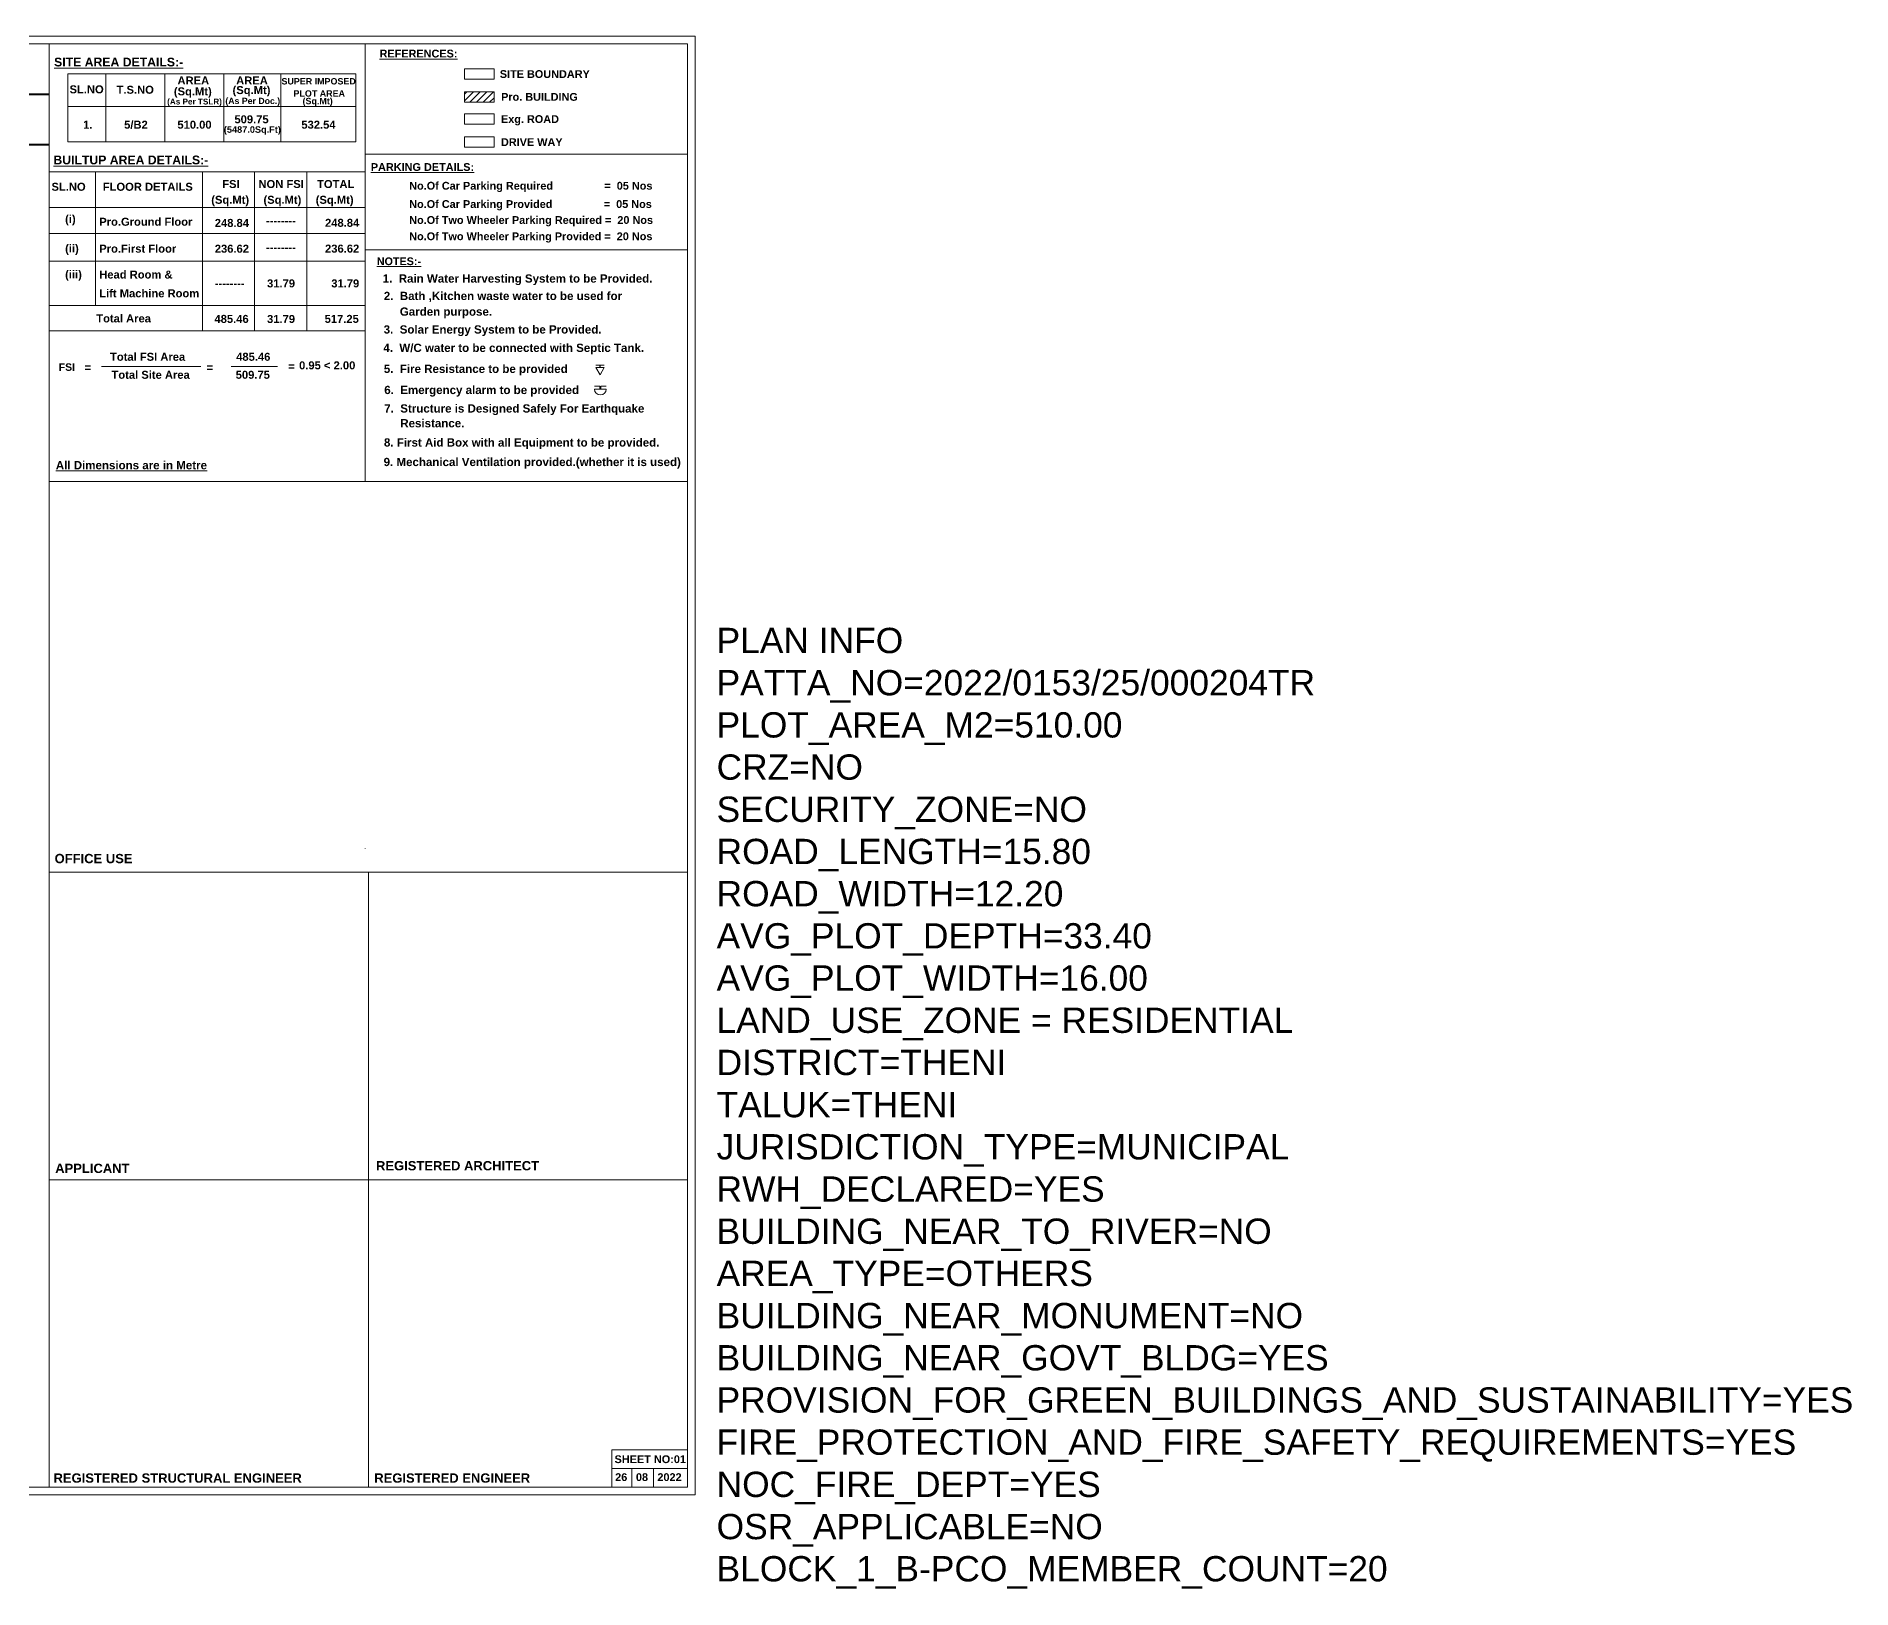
# Model space of a CAD drawing. Header units: metres. Extents: x -1558670 to -1556515, y 43632 to 45317.
# Drawn here: x -1558115.5 to -1558043.8, y 43959.8 to 44021.2 of the extents above; entities that cross this region are included whole.
import ezdxf
from ezdxf.enums import TextEntityAlignment as Align

# ---------------------------------------------------------------- set-up
doc = ezdxf.new("R2010")
doc.units = ezdxf.units.M
doc.header["$LTSCALE"] = 750
doc.header["$MEASUREMENT"] = 0
doc.layers.get('0').update_dxf_attribs({"lineweight": 5})
doc.layers.add('PLAN_INFO', color=1, linetype='Continuous', plot=False)
doc.styles.add('Ar Bold', font='arialbd.ttf', dxfattribs={"height": 0.5})
doc.styles.get("Standard").update_dxf_attribs({"font": 'arial.ttf'})

# ---------------------------------------------------------------- blocks, each defined once
blk = doc.blocks.new('FGHYQ')
at = {"color": 6}
for p, q in [((8365.084, -8700.915), (8380.884, -8700.915)), ((8365.084, -8700.915), (8365.084, -8704.643)), ((8367.172, -8700.915), (8367.172, -8704.643)), ((8370.403, -8700.915), (8370.403, -8704.643)), ((8373.653, -8700.915), (8373.653, -8704.643)), ((8376.779, -8700.915), (8376.779, -8704.643)), ((8380.884, -8700.915), (8380.884, -8704.643)), ((8365.084, -8702.713), (8380.884, -8702.713)), ((8365.084, -8704.643), (8380.884, -8704.643)), ((8364.065, -8706.3), (8381.407, -8706.3)), ((8364.065, -8706.3), (8364.065, -8715.019)), ((8366.603, -8706.3), (8366.603, -8708.249)), ((8372.47, -8706.3), (8372.47, -8708.249)), ((8375.336, -8706.3), (8375.336, -8708.249)), ((8378.202, -8706.3), (8378.202, -8708.249)), ((8364.065, -8708.249), (8381.407, -8708.249)), ((8366.603, -8708.249), (8366.603, -8713.633)), ((8372.47, -8708.249), (8372.47, -8715.019)), ((8375.336, -8708.249), (8375.336, -8715.019)), ((8378.202, -8708.249), (8378.202, -8715.019)), ((8364.065, -8709.687), (8381.407, -8709.687)), ((8364.065, -8711.195), (8381.407, -8711.195)), ((8364.065, -8713.633), (8381.407, -8713.633)), ((8364.065, -8715.019), (8381.407, -8715.019))]:
    blk.add_line(p, q, dxfattribs=at)
for p, q in [((8366.932, -8716.979), (8372.393, -8716.979)), ((8374.049, -8716.979), (8376.586, -8716.979))]:
    blk.add_line(p, q)
at = {"style": 'Ar Bold'}
for s, height, p in [('%%USITE AREA DETAILS:-', 0.48024, (8364.334, -8700.513)), ('AREA', 0.4391, (8371.103, -8701.504)), ('AREA', 0.4391, (8374.322, -8701.504)), ('SUPER IMPOSED ', 0.35, (8376.81, -8701.504)), ('SL.NO', 0.4391, (8365.181, -8701.992)), ('T.S.NO', 0.4391, (8367.763, -8702.013)), ('(As Per TSLR)    ', 0.32, (8370.536, -8702.602)), ('(Sq.Mt)', 0.4391, (8370.906, -8702.103)), ('(As Per Doc.)    ', 0.34303, (8373.729, -8702.576)), ('(Sq.Mt)', 0.4391, (8374.125, -8702.031)), ('PLOT AREA', 0.35, (8377.469, -8702.172)), ('(Sq.Mt)', 0.35, (8377.966, -8702.588)), ('509.75', 0.4391, (8374.228, -8703.635)), ('1.', 0.4391, (8365.928, -8703.93)), ('5/B2', 0.4391, (8368.177, -8703.93)), ('510.00', 0.4391, (8371.098, -8703.93)), ('(5487.0Sq.Ft)', 0.36, (8373.647, -8704.156)), ('532.54', 0.4391, (8377.9, -8703.93)), ('%%UBUILTUP AREA DETAILS:-', 0.48024, (8364.295, -8705.885)), ('SL.NO', 0.4391, (8364.191, -8707.337)), ('FLOOR DETAILS', 0.43907, (8367.004, -8707.337)), ('FSI', 0.4391, (8373.558, -8707.187)), ('NON FSI', 0.4391, (8375.549, -8707.187)), ('TOTAL', 0.4391, (8378.763, -8707.187)), ('(Sq.Mt)', 0.4391, (8372.956, -8708.052)), ('(Sq.Mt)', 0.4391, (8375.822, -8708.052)), ('(Sq.Mt)', 0.4391, (8378.688, -8708.052)), ('(i)', 0.4391, (8364.938, -8709.106)), ('Pro.Ground Floor', 0.43907, (8366.811, -8709.256)), ('248.84', 0.4391, (8373.15, -8709.32)), ('--------', 0.4391, (8375.961, -8709.195)), ('248.84', 0.4391, (8379.2, -8709.315)), ('(ii)', 0.4391, (8364.938, -8710.723)), ('Pro.First Floor', 0.43907, (8366.811, -8710.732)), ('236.62', 0.4391, (8373.15, -8710.735)), ('236.62', 0.4391, (8379.2, -8710.73)), ('--------', 0.4391, (8375.961, -8710.666)), ('(iii)', 0.4391, (8364.938, -8712.144)), ('Head Room &', 0.43907, (8366.811, -8712.153)), ('31.79', 0.4391, (8376.018, -8712.639)), ('  31.79', 0.4391, (8379.2, -8712.639)), ('Lift Machine Room', 0.43907, (8366.811, -8713.182)), ('--------', 0.4391, (8373.15, -8712.639)), ('          Total Area', 0.43907, (8364.944, -8714.56)), ('  485.46', 0.4391, (8372.792, -8714.587)), ('31.79', 0.4391, (8376.018, -8714.592)), ('517.25', 0.4391, (8379.177, -8714.587)), ('Total FSI Area', 0.43907, (8367.402, -8716.666)), ('485.46', 0.4391, (8374.324, -8716.666)), ('FSI', 0.4116, (8364.588, -8717.218)), ('=  ', 0.4391, (8366.009, -8717.256)), ('Total Site Area', 0.43907, (8367.484, -8717.654)), ('=  ', 0.4391, (8372.706, -8717.256)), ('509.75', 0.4391, (8374.298, -8717.654)), ('=  ', 0.4391, (8377.185, -8717.188)), ('0.95 < 2.00', 0.43907, (8377.775, -8717.135))]:
    blk.add_text(s, height=height, dxfattribs=at).set_placement(p)

msp = doc.modelspace()

# ---------------------------------------------------------------- hatches: boundary and pattern name
h = msp.add_hatch()
h.set_pattern_fill('ANSI31', color=8, scale=1.487338)
h.set_pattern_definition([(45, (-1559631.50862, 44502.86495), (-0.131463335, 0.131463335), [])])
h.paths.add_polyline_path([(-1558098.567, 44018.987), (-1558098.567, 44018.575), (-1558097.399, 44018.575), (-1558097.399, 44018.987)])

# ---------------------------------------------------------------- linework, layer by layer
at = {"color": 5}
for p, q in [((-1558114.973, 43963.852), (-1558114.973, 44020.884)), ((-1558102.487, 44020.884), (-1558102.487, 44003.587)), ((-1558102.487, 44016.516), (-1558089.752, 44016.516)), ((-1558102.487, 44012.744), (-1558089.752, 44012.744)), ((-1558114.973, 44003.587), (-1558089.752, 44003.587)), ((-1558102.487, 43989.099), (-1558102.487, 43989.088)), ((-1558114.973, 43988.15), (-1558089.752, 43988.15)), ((-1558102.362, 43988.15), (-1558102.362, 43963.852)), ((-1558114.973, 43976.001), (-1558089.752, 43976.001))]:
    msp.add_line(p, q, dxfattribs=at)
at = {"color": 6}
for p, q in [((-1558179.927, 44018.898), (-1558114.973, 44018.898)), ((-1558179.927, 44018.863), (-1558114.973, 44018.863)), ((-1558179.927, 44016.912), (-1558114.973, 44016.912)), ((-1558179.927, 44016.877), (-1558114.973, 44016.877)), ((-1558093.222, 44008.183), (-1558093.383, 44008.183)), ((-1558093.044, 44008.091), (-1558093.383, 44008.091)), ((-1558093.383, 44008.091), (-1558093.214, 44007.797)), ((-1558093.222, 44008.091), (-1558093.222, 44008.183)), ((-1558093.214, 44007.797), (-1558093.044, 44008.091)), ((-1558093.205, 44008.091), (-1558093.205, 44008.183)), ((-1558093.205, 44008.183), (-1558093.044, 44008.183)), ((-1558093.224, 44007.358), (-1558093.431, 44007.358)), ((-1558093.431, 44007.238), (-1558092.968, 44007.238)), ((-1558093.224, 44007.238), (-1558093.224, 44007.358)), ((-1558093.175, 44007.238), (-1558093.175, 44007.358)), ((-1558093.175, 44007.358), (-1558092.968, 44007.358)), ((-1558092.743, 43965.327), (-1558092.743, 43963.852)), ((-1558092.743, 43965.327), (-1558089.752, 43965.327)), ((-1558092.743, 43964.59), (-1558089.752, 43964.59)), ((-1558091.958, 43964.59), (-1558091.958, 43963.852)), ((-1558091.107, 43964.59), (-1558091.107, 43963.852))]:
    msp.add_line(p, q, dxfattribs=at)
for points in [[(-1558089.458, 44021.177), (-1558180.22, 44021.177), (-1558180.22, 43963.559), (-1558089.458, 43963.559)], [(-1558098.567, 44019.895), (-1558097.399, 44019.895), (-1558097.399, 44019.484), (-1558098.567, 44019.484)], [(-1558098.567, 44018.987), (-1558097.399, 44018.987), (-1558097.399, 44018.575), (-1558098.567, 44018.575)], [(-1558098.567, 44018.115), (-1558097.399, 44018.115), (-1558097.399, 44017.704), (-1558098.567, 44017.704)], [(-1558098.567, 44017.205), (-1558097.399, 44017.205), (-1558097.399, 44016.794), (-1558098.567, 44016.794)]]:
    msp.add_lwpolyline(points, close=True)
at = {"color": 5}
msp.add_lwpolyline([(-1558179.927, 43963.852), (-1558089.752, 43963.852), (-1558089.752, 44020.884), (-1558179.927, 44020.884)], close=True, dxfattribs=at)
at = {"color": 6}
msp.add_arc((-1558093.199, 44007.238), 0.232, 180, 0, dxfattribs=at)

# ---------------------------------------------------------------- block references
at = {"xscale": 0.7200000000000001, "yscale": 0.7200000000000001, "zscale": 0.7200000000000001}
msp.add_blockref('FGHYQ', (-1564137.1, 50284.357), dxfattribs=at)

# ---------------------------------------------------------------- texts
at = {"style": 'Ar Bold'}
for s, height, p in [('%%UREFERENCES:', 0.30753, (-1558101.923, 44020.341)), ('SITE BOUNDARY', 0.30753, (-1558097.173, 44019.532)), ('Pro. BUILDING', 0.30753, (-1558097.121, 44018.63)), ('Exg. ROAD', 0.3075, (-1558097.126, 44017.753)), ('DRIVE WAY', 0.3075, (-1558097.126, 44016.843)), ('%%UPARKING DETAILS:', 0.30754, (-1558102.269, 44015.859)), ('No.Of Car Parking Required                 =  05 Nos', 0.30754, (-1558100.752, 44015.119)), ('No.Of Car Parking Provided                 =  05 Nos', 0.30754, (-1558100.752, 44014.396)), ('No.Of Two Wheeler Parking Required =  20 Nos', 0.30754, (-1558100.752, 44013.766)), ('No.Of Two Wheeler Parking Provided =  20 Nos', 0.30754, (-1558100.752, 44013.123)), ('%%UNOTES:-', 0.3043, (-1558102.032, 44012.137)), ('1.  Rain Water Harvesting System to be Provided.', 0.32604, (-1558101.798, 44011.446)), ('2.  Bath ,Kitchen waste water to be used for ', 0.32604, (-1558101.755, 44010.757)), ('     Garden purpose.', 0.32604, (-1558101.755, 44010.138)), ('3.  Solar Energy System to be Provided.', 0.32604, (-1558101.76, 44009.433)), ('4.  W/C water to be connected with Septic Tank.', 0.32604, (-1558101.773, 44008.707)), ('5.  Fire Resistance to be provided', 0.32604, (-1558101.754, 44007.877)), ('6.  Emergency alarm to be provided', 0.32604, (-1558101.737, 44007.042)), ('7.  Structure is Designed Safely For Earthquake', 0.32604, (-1558101.737, 44006.312)), ('     Resistance.', 0.32604, (-1558101.737, 44005.729)), ('8. First Aid Box with all Equipment to be provided.', 0.32604, (-1558101.749, 44004.968)), ('%%UAll Dimensions are in Metre', 0.32604, (-1558114.712, 44004.07)), ('9. Mechanical Ventilation provided.(whether it is used)', 0.32604, (-1558101.762, 44004.197))]:
    msp.add_text(s, height=height, dxfattribs=at).set_placement(p)
for s, height, p in [('OFFICE USE', 0.3673, (-1558113.22, 43988.508)), ('APPLICANT', 0.3673, (-1558113.268, 43976.268)), ('REGISTERED ARCHITECT', 0.36729, (-1558098.843, 43976.372)), ('REGISTERED STRUCTURAL ENGINEER', 0.36729, (-1558109.899, 43964.033)), ('REGISTERED ENGINEER', 0.36729, (-1558099.053, 43964.033))]:
    msp.add_text(s, height=height, dxfattribs=at).set_placement(p, align=Align.CENTER)
at = {"color": 4, "style": 'Ar Bold'}
for s, p in [('SHEET NO:01', (-1558091.229, 43964.806)), ('26', (-1558092.376, 43964.098)), ('08', (-1558091.556, 43964.098)), ('2022', (-1558090.469, 43964.098))]:
    msp.add_text(s, height=0.3082, dxfattribs=at).set_placement(p, align=Align.CENTER)
at = {"layer": 'PLAN_INFO', "insert": (-1558088.609, 43997.807), "char_height": 1, "width": 36.17558, "attachment_point": 1}
msp.add_mtext('PLAN INFO\\PPATTA_NO=2022/0153/25/000204TR\\PPLOT_AREA_M2=510.00\\PCRZ=NO\\PSECURITY_ZONE=NO\\PROAD_LENGTH=15.80\\PROAD_WIDTH=12.20\\PAVG_PLOT_DEPTH=33.40\\PAVG_PLOT_WIDTH=16.00\\PLAND_USE_ZONE = RESIDENTIAL\\PDISTRICT=THENI\\PTALUK=THENI\\PJURISDICTION_TYPE=MUNICIPAL\\PRWH_DECLARED=YES\\PBUILDING_NEAR_TO_RIVER=NO\\PAREA_TYPE=OTHERS\\PBUILDING_NEAR_MONUMENT=NO\\PBUILDING_NEAR_GOVT_BLDG=YES\\PPROVISION_FOR_GREEN_BUILDINGS_AND_SUSTAINABILITY=YES\\PFIRE_PROTECTION_AND_FIRE_SAFETY_REQUIREMENTS=YES\\PNOC_FIRE_DEPT=YES\\POSR_APPLICABLE=NO\\PBLOCK_1_B-PCO_MEMBER_COUNT=20', dxfattribs=at)

doc.saveas('drawing.dxf')
